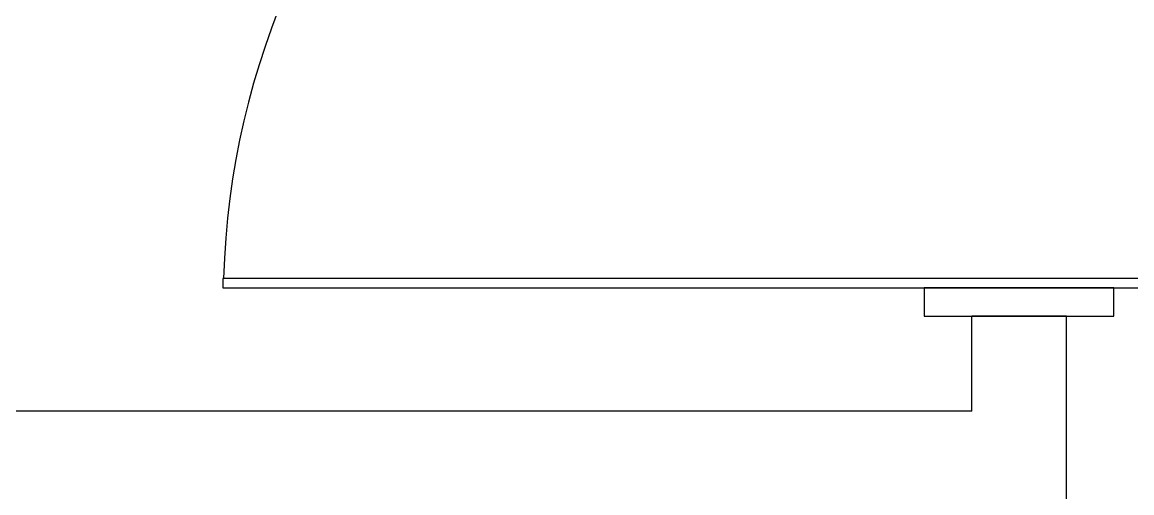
# Model space of a CAD drawing. Extents: x 11477420 to 23072185, y -28506554 to -14238804.
# Drawn here: x 11519595 to 11520765, y -14277386 to -14276889 of the extents above; entities that cross this region are included whole.
import ezdxf

# ---------------------------------------------------------------- set-up
doc = ezdxf.new("R2010")
doc.units = 0
doc.header["$LTSCALE"] = 50
doc.header["$MEASUREMENT"] = 0
doc.layers.get('0').update_dxf_attribs({"linetype": 'CONTINUOUS'})
for name, color, linetype in [('1.천장.벽체선(내벽)', 3, 'CONTINUOUS'), ('CO-DO-FR', 7, 'CONTINUOUS'), ('CO-DOOR', 8, 'CONTINUOUS')]:
    doc.layers.add(name, color=color, linetype=linetype)

# ---------------------------------------------------------------- blocks, each defined once
blk = doc.blocks.new('flooor2')
at = {"layer": '1.천장.벽체선(내벽)', "ltscale": 30}
for p, q in [((11520596.1, -14277299.4), (11520596.1, -14277199.4)), ((11520696.1, -14277199.4), (11520596.1, -14277199.4)), ((11520696.1, -14278299.4), (11520696.1, -14277199.4)), ((11520596.1, -14277299.4), (11517596.1, -14277299.4))]:
    blk.add_line(p, q, dxfattribs=at)
at = {"layer": 'CO-DO-FR', "color": 8}
blk.add_lwpolyline([(11520746.1, -14277199.4), (11520746.1, -14277169.4), (11520546.1, -14277169.4), (11520546.1, -14277199.4)], close=True, dxfattribs=at)
at = {"layer": 'CO-DOOR'}
blk.add_lwpolyline([(11521486.1, -14277159.4), (11519806.1, -14277159.4), (11519806.1, -14277169.4), (11521486.1, -14277169.4)], close=True, dxfattribs=at)
blk.add_arc((11520646.4, -14277184.2), 839.8, 1.0082, 178.3093, dxfattribs=at)

msp = doc.modelspace()

# ---------------------------------------------------------------- block references
msp.add_blockref('flooor2', (0, 0))

doc.saveas('drawing.dxf')
